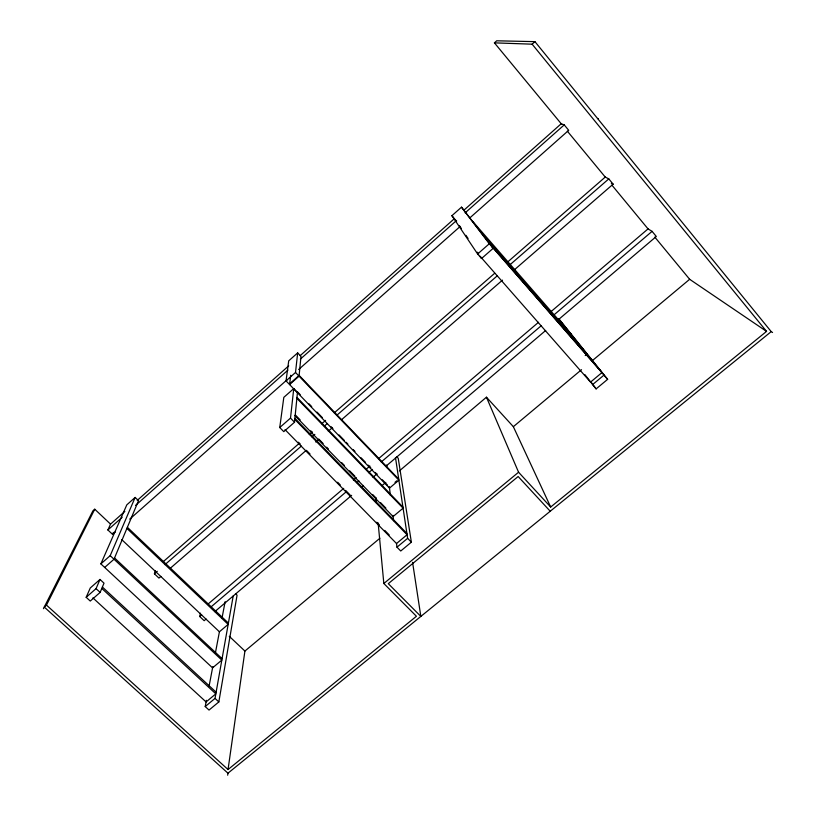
<?xml version="1.0" encoding="UTF-8"?>
<svg xmlns="http://www.w3.org/2000/svg" width="816" height="816" viewBox="0 0 816 816"><rect width="100%" height="100%" fill="white"/><g stroke="black" fill="none" stroke-linecap="round" stroke-linejoin="round"><path stroke-width="1.22" d="M294.525 422.229L297.452 392.435L293.75 388.589L283.815 397.351L279.745 427.533L283.774 431.644L294.525 422.229L290.506 418.098L293.75 388.589M295.514 372.473L398.891 480.185L389.497 488.121L286.039 380.878L295.514 372.473L297.667 352.879L300.992 356.368L299.054 376.196L289.568 384.571L290.72 375.238M286.039 380.878L288.731 360.825L297.667 352.879M227.674 775.2L227.96 773.201L771.222 331.612L772.558 332.51M110.405 523.994L94.748 509.204L46.471 605.105L228.041 769.539L244.912 651.066L379.879 538.254M206.397 700.312L205.214 706.564L209.029 710.063L218.841 701.923L237.068 595.17L235.477 593.65M205.214 706.564L215.026 698.404L233.223 595.874M209.008 686.582L212.803 666.601M215.414 652.861L219.443 631.625M222.054 617.885L225.134 601.657M206.101 619.038L204.163 620.69L199.736 616.519L200.501 613.173M160.885 576.422L158.957 578.085L154.408 573.811L155.448 570.67M100.154 592.396L104.009 583.154L100.001 579.442L90.27 587.989L86.17 597.302L90.26 601.055L100.154 592.396L96.064 588.632L100.001 579.442M110.201 555.655L221.819 660.103L212.558 667.865L100.868 563.876L110.201 555.655L135.14 497.434L138.506 500.667L114.016 559.225L104.693 567.436M100.868 563.876L126.806 504.849L135.14 497.434M124.838 511.428L110.537 524.127L107.885 529.961L112.547 534.358L113.414 532.399M43.442 608.685L92.902 510.857L94.748 509.204M561.663 124.287L494.425 42.86L496.679 40.8L534.919 41.636L771.222 331.612M494.425 42.86L532.134 44.176L534.919 41.636M451.942 215.669L461.499 207.162L493.241 248.268L481.573 258.488L477.625 253.99L451.942 215.669L456.593 221.452M137.221 500.422L288.721 365.833M300.145 355.684L454.502 218.555M464.029 210.089L561.214 123.746L564.233 124.889L568.711 130.315L469.465 218.219M107.885 529.961L122.176 517.273M135.517 505.441L287.946 370.127M300.329 359.142L456.583 220.453M465.151 212.843L564.233 124.889M112.547 534.358L115.413 531.818M129.724 519.139L287.191 379.675M298.636 369.526L459.918 226.675M289.67 383.755L299.125 375.391L398.738 479.176M46.471 605.105L44.268 607.053L227.96 773.201M86.17 597.302L96.064 588.632M279.745 427.533L290.506 418.098M477.625 253.99L489.304 243.749L461.499 207.162M163.22 561.683L298.707 443.792M309.274 434.591L312.161 432.082M321.769 423.728L325.615 420.383M334.264 412.855L494.741 273.227M507.236 262.354L605.248 177.072L608.797 178.888L613.142 184.151L514.029 270.116M154.408 573.811L157.294 571.302M164.975 564.621L301.39 446.066M311.957 436.876L314.833 434.377M324.442 426.023L327.328 423.524M336.937 415.171L497.362 275.737M509.847 264.884L608.797 178.888M170.503 568.079L306.184 450.391M315.802 442.048L318.689 439.549M328.307 431.195L332.163 427.859M341.782 419.516L502.483 280.133M208.049 604.054L343.73 488.366M353.42 480.104L356.327 477.625M366.017 469.363L369.893 466.058M378.624 458.612L538.529 322.269M550.157 312.355L648.047 228.898L652.086 231.356L656.309 236.477L557.338 320.576M199.736 616.519L201.674 614.866M211.385 606.604L346.31 491.711M356.99 482.623L358.928 480.971M368.638 472.699L372.524 469.394M381.256 461.958L541.426 325.574M554.044 314.833L652.086 231.356M214.832 611.623L351.645 495.363M361.345 487.121L363.283 485.469M372.994 477.227L376.87 473.933M385.601 466.507L545.7 330.47M381.929 485.663L385.805 482.389M399.35 470.924L486.448 397.198L513.346 426.686L550.678 507.032L766.55 331.398L532.134 44.176M394.985 482.338L396.862 480.757M585.215 355.541L587.01 354.032L482.46 234.131M513.346 426.686L581.533 369.679M592.243 360.723L689.653 279.296L766.55 331.398M396.678 456.654L398.239 458.296L411.366 542.181L400.738 551.004L396.984 547.179L407.623 538.325L395.474 457.49M592.447 384.713L603.973 375.136L607.634 379.338L596.119 388.895L584.888 374.615M228.041 769.539L416.425 616.264L383.836 583.501L518.568 472.229L486.448 397.198M597.547 118.483L598.403 118.748M611.337 183.212L613.142 184.151M92.912 597.904L206.091 701.954L215.832 693.845L101.806 588.438M215.026 698.404L218.841 701.923M102.388 587.03L216.128 692.223M114.546 557.96L222.085 658.645M229.255 636.276L244.912 651.066M121.788 539.672L219.412 631.778L228.164 624.393L126.908 528.411M127.378 527.299L228.388 623.087M298.493 442.231L300.278 444.047M306.5 450.412L310.06 454.043M337.64 482.225L340.303 484.949M345.647 490.406L350.095 494.955M376.778 522.22L379.45 524.953M384.785 530.4L389.232 534.949M285.019 429.624L396.515 543.527L407.082 534.735L294.811 419.373M407.623 538.325L411.366 542.181M295.739 415.354L300.155 419.903M310.763 430.817L312.528 432.633M318.719 438.998L323.136 443.547M326.665 447.178L328.44 449.004M341.69 462.641L344.342 465.375M349.646 470.822L354.95 476.279M372.626 494.465L376.156 498.107M380.582 502.656L385.886 508.113M294.76 415.395L393.098 516.548L403.094 508.174L296.881 398.31M294.913 418.353L406.888 533.45M297.616 391.986L300.257 394.73M309.08 403.869L311.722 406.613M317.016 412.1L322.31 417.588M331.133 426.737L332.897 428.563M339.079 434.969L344.372 440.446M346.137 442.282L347.902 444.108M353.195 449.596L354.96 451.421M361.131 457.827L365.548 462.397M368.189 465.14L370.841 467.884M375.248 472.454L377.012 474.29M382.306 479.767L387.6 485.255M296.963 397.402L402.92 507.032M518.568 472.229L550.678 507.032M550.229 511.244L518.15 476.524L388.294 583.664L420.842 616.417L412.58 562.346M480.012 256.173L590.519 382.123L601.943 372.616L491.997 246.636M558.838 318.832L607.634 379.338M472.954 221.656L571.333 334.54M491.558 246.055L601.219 371.719M489.304 243.749L493.241 248.268M567.334 131.152L605.411 177.266M611.888 185.11L648.343 229.265M654.82 237.109L689.653 279.296M558.878 319.036L603.973 375.136M590.845 381.857L596.119 388.895M459.347 225.532L461.417 228.602M465.936 235.304L468.058 238.456M477.329 252.195L478.666 254.184M480.42 256.785L481.573 258.488M386.57 465.059L386.896 467.588M389.293 486.54L390.415 495.383M392.955 515.386L393.618 520.649M396.505 543.385L396.984 547.179M375.748 497.709L376.227 502.758M378.134 522.944L383.836 583.501"/></g></svg>
